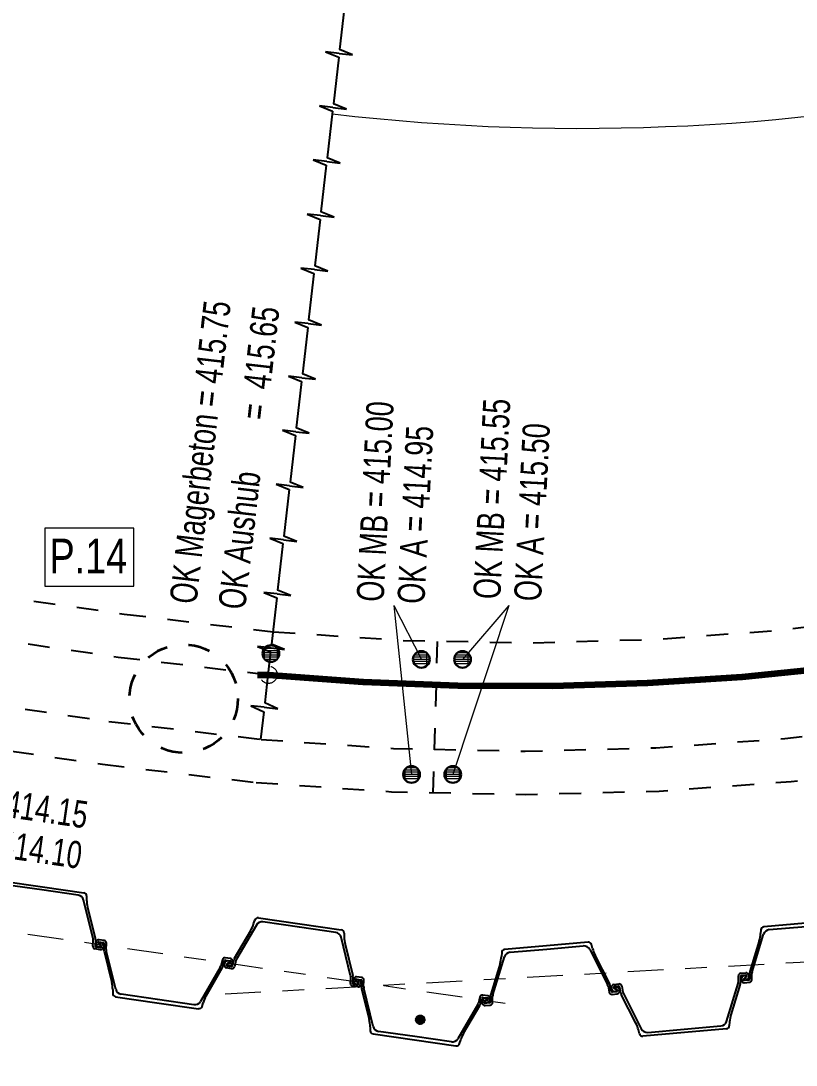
# Model space of a CAD drawing. Header units: metres. Extents: x 2681086.2 to 2681125.9, y 1225431.9 to 1225460.7.
# Drawn here: x 2681106.243 to 2681109.819, y 1225435.865 to 1225440.684 of the extents above; entities that cross this region are included whole.
import ezdxf

# ---------------------------------------------------------------- set-up
doc = ezdxf.new("R2010")
doc.units = ezdxf.units.M
for name, pattern in [('ALL_S17', [0.025, 0, -0.025]), ('AUSGEZOGEN', [0]), ('MITTE2_S7', [0.55, 0.375, -0.175]), ('STRICHLINIE2_S3', [0.125, 0.075, -0.05]), ('STRICHPUNKT2_S11', [0.245, 0.165, -0.04, 0, -0.04])]:
    doc.linetypes.add(name, pattern=pattern)
for name, color, linetype, lineweight in [('AXE', 4, 'MITTE2_S7', 18), ('Beton geschnitten', 8, 'AUSGEZOGEN', 25), ('Betonierfugen', 7, 'AUSGEZOGEN', 25), ('Design', 250, 'AUSGEZOGEN', 18), ('Stahl', 252, 'AUSGEZOGEN', 18), ('Standard', 7, 'AUSGEZOGEN', 13), ('Text Waende', 7, 'AUSGEZOGEN', 18), ('Vermassung Schnitte', 7, 'AUSGEZOGEN', 18)]:
    doc.layers.add(name, color=color, linetype=linetype, lineweight=lineweight)
doc.styles.add('ARIAL', font='arial.ttf')
pattern_1 = [(0, (2680800.786, 1224999.838), (0, 0.01), []), (90, (2680800.786, 1224999.838), (-0.01, 0), [])]

# ---------------------------------------------------------------- blocks, each defined once
blk = doc.blocks.new('COMPLEXOBJECT_17')
at = {"color": 7, "linetype": 'AUSGEZOGEN', "lineweight": 25, "transparency": 33554687}
for p, q in [((308.0936, 436.5653), (308.0893, 436.5826)), ((307.6339, 436.3515), (307.6872, 436.526)), ((307.6746, 436.5462), (307.6734, 436.5285)), ((308.0804, 436.5604), (308.1632, 436.3979)), ((308.1727, 436.4016), (308.1055, 436.5335)), ((307.6672, 436.4951), (307.624, 436.3535)), ((308.1655, 436.3912), (308.1709, 436.3629)), ((308.1802, 436.3674), (308.175, 436.3949)), ((308.1924, 436.3833), (308.2072, 436.3721)), ((308.1988, 436.3876), (308.1935, 436.3871)), ((307.5951, 436.3184), (307.6077, 436.332)), ((307.606, 436.3356), (307.6007, 436.3351)), ((307.6229, 436.3465), (307.6225, 436.3185)), ((307.6325, 436.3156), (307.6329, 436.3445)), ((308.1837, 436.3531), (308.2072, 436.3552)), ((308.2058, 436.3651), (308.1855, 436.3633)), ((308.2084, 436.37), (308.2086, 436.3684)), ((308.2181, 436.3682), (308.2175, 436.3757)), ((307.5844, 436.3202), (307.585, 436.3127)), ((307.5944, 436.3145), (307.5943, 436.3161)), ((307.618, 436.3136), (307.5977, 436.3118)), ((307.598, 436.3018), (307.6216, 436.3038))]:
    blk.add_line(p, q, dxfattribs=at)
for points in [[(308.0734, 436.5939), (307.8808, 436.577), (307.6882, 436.5601)], [(307.7133, 436.5471), (307.8822, 436.5619), (308.0511, 436.5767)]]:
    blk.add_lwpolyline(points, dxfattribs=at)
for centre, radius, start, end in [((308.0537, 436.5468), 0.03, 26.9939, 95.0109), ((308.0747, 436.579), 0.015, 14.0109, 95.0109), ((307.5237, 436.5389), 0.15, 343.0279, 356.0109), ((307.6896, 436.5452), 0.015, 95.0109, 176.0109), ((307.7159, 436.5172), 0.03, 95.0109, 163.0279), ((308.2391, 436.6016), 0.15, 194.0109, 206.9939), ((308.1409, 436.3866), 0.025, 10.7215, 26.9939), ((308.1504, 436.3903), 0.025, 10.7215, 26.9939), ((308.1937, 436.385), 0.00213, 95.0109, 233.0109), ((308.2005, 436.3677), 0.02, 45.5492, 95.0109), ((308.2075, 436.3748), 0.01, 5.0109, 45.5492), ((307.6025, 436.3152), 0.02, 95.0109, 144.4726), ((307.6062, 436.3335), 0.00213, 317.0109, 95.0109), ((307.6479, 436.3462), 0.025, 163.0279, 179.3003), ((307.6579, 436.3442), 0.025, 163.0279, 179.3003), ((308.1827, 436.3651), 0.012, 190.7215, 275.0109), ((308.1851, 436.3683), 0.005, 190.7215, 275.0109), ((308.2056, 436.3681), 0.003, 275.0109, 5.0109), ((308.2054, 436.3697), 0.003, 5.0109, 53.0109), ((308.2062, 436.3671), 0.012, 275.0109, 5.0109), ((307.5944, 436.321), 0.01, 144.4726, 185.0109), ((307.597, 436.3137), 0.012, 185.0109, 275.0109), ((307.5973, 436.3164), 0.003, 137.0109, 185.0109), ((307.5974, 436.3148), 0.003, 185.0109, 275.0109), ((307.6175, 436.3185), 0.005, 275.0109, 359.3003), ((307.6205, 436.3158), 0.012, 275.0109, 359.3003)]:
    blk.add_arc(centre, radius, start, end, dxfattribs=at)
blk = doc.blocks.new('COMPLEXOBJECT_18')
at = {"color": 7, "linetype": 'AUSGEZOGEN', "lineweight": 25, "transparency": 33554687}
for p, q in [((308.7662, 436.4097), (308.7665, 436.4385)), ((308.7765, 436.4357), (308.7762, 436.4077)), ((308.7775, 436.4503), (308.801, 436.4524)), ((308.8014, 436.4424), (308.7811, 436.4406)), ((308.7913, 436.4221), (308.804, 436.4357)), ((308.8048, 436.438), (308.8046, 436.4397)), ((308.814, 436.4415), (308.8146, 436.434)), ((308.1816, 436.3785), (308.1809, 436.386)), ((308.1905, 436.3858), (308.1906, 436.3842)), ((308.1918, 436.399), (308.2153, 436.401)), ((308.1918, 436.382), (308.2066, 436.3709)), ((308.2135, 436.3908), (308.1932, 436.3891)), ((308.2241, 436.3593), (308.2188, 436.3868)), ((308.2282, 436.3913), (308.2335, 436.363)), ((308.7119, 436.2282), (308.7651, 436.4027)), ((308.7751, 436.4007), (308.7319, 436.2591)), ((308.7983, 436.419), (308.7931, 436.4186)), ((308.2055, 436.3671), (308.2003, 436.3666)), ((308.2936, 436.2206), (308.2263, 436.3526)), ((308.2358, 436.3563), (308.3186, 436.1937)), ((308.3097, 436.1716), (308.3054, 436.1889)), ((308.7257, 436.2257), (308.7244, 436.2079))]:
    blk.add_line(p, q, dxfattribs=at)
for points in [[(308.7108, 436.194), (308.5182, 436.1771), (308.3256, 436.1603)], [(308.348, 436.1775), (308.5169, 436.1923), (308.6858, 436.2071)]]:
    blk.add_lwpolyline(points, dxfattribs=at)
for centre, radius, start, end in [((308.7785, 436.4384), 0.012, 95.0109, 179.3003), ((308.7815, 436.4356), 0.005, 95.0109, 179.3003), ((308.7965, 436.439), 0.02, 275.0109, 324.4726), ((308.802, 436.4404), 0.012, 5.0109, 95.0109), ((308.8016, 436.4394), 0.003, 5.0109, 95.0109), ((308.8018, 436.4378), 0.003, 317.0109, 5.0109), ((308.8047, 436.4331), 0.01, 324.4726, 5.0109), ((308.1929, 436.387), 0.012, 95.0109, 185.0109), ((308.1915, 436.3794), 0.01, 185.0109, 225.5492), ((308.1935, 436.3861), 0.003, 95.0109, 185.0109), ((308.1936, 436.3844), 0.003, 185.0109, 233.0109), ((308.2139, 436.3859), 0.005, 10.7215, 95.0109), ((308.2164, 436.3891), 0.012, 10.7215, 95.0109), ((308.7412, 436.41), 0.025, 343.0279, 359.3003), ((308.7512, 436.408), 0.025, 343.0279, 359.3003), ((308.7929, 436.4207), 0.00213, 137.0109, 275.0109), ((308.1985, 436.3865), 0.02, 225.5492, 275.0109), ((308.2053, 436.3692), 0.00213, 275.0109, 53.0109), ((308.2486, 436.3639), 0.025, 190.7215, 206.994), ((308.2581, 436.3676), 0.025, 190.7215, 206.994), ((308.8753, 436.2153), 0.15, 163.0279, 176.0109), ((308.1599, 436.1525), 0.15, 14.0109, 26.994), ((308.3453, 436.2074), 0.03, 206.994, 275.0109), ((308.6832, 436.237), 0.03, 275.0109, 343.0279), ((308.7095, 436.209), 0.015, 275.0109, 356.0109), ((308.3243, 436.1752), 0.015, 194.0109, 275.0109)]:
    blk.add_arc(centre, radius, start, end, dxfattribs=at)
blk = doc.blocks.new('COMPLEXOBJECT_19')
at = {"color": 7, "linetype": 'AUSGEZOGEN', "lineweight": 25, "transparency": 33554687}
for p, q in [((309.289, 436.6701), (309.2847, 436.6874)), ((308.8294, 436.4563), (308.8826, 436.6308)), ((308.87, 436.6511), (308.8688, 436.6333)), ((309.2758, 436.6652), (309.3586, 436.5027)), ((309.3681, 436.5064), (309.3009, 436.6384)), ((308.8626, 436.5999), (308.8194, 436.4583)), ((309.3609, 436.496), (309.3663, 436.4677)), ((309.3756, 436.4722), (309.3704, 436.4997)), ((309.3878, 436.4881), (309.4027, 436.4769)), ((309.3942, 436.4924), (309.3889, 436.4919)), ((309.4038, 436.4748), (309.404, 436.4732)), ((309.4135, 436.473), (309.4129, 436.4805)), ((308.7798, 436.425), (308.7805, 436.4175)), ((308.7905, 436.4233), (308.8031, 436.4368)), ((308.8014, 436.4404), (308.7962, 436.44)), ((308.8183, 436.4513), (308.8179, 436.4233)), ((308.8279, 436.4205), (308.8283, 436.4493)), ((309.3791, 436.4579), (309.4026, 436.46)), ((309.4013, 436.4699), (309.381, 436.4681)), ((308.7898, 436.4193), (308.7897, 436.421)), ((308.8134, 436.4184), (308.7931, 436.4166)), ((308.7935, 436.4066), (308.817, 436.4087))]:
    blk.add_line(p, q, dxfattribs=at)
for points in [[(309.2688, 436.6987), (309.0763, 436.6818), (308.8837, 436.665)], [(308.9087, 436.6519), (309.0776, 436.6667), (309.2465, 436.6815)]]:
    blk.add_lwpolyline(points, dxfattribs=at)
for centre, radius, start, end in [((309.2491, 436.6516), 0.03, 26.9939, 95.0109), ((309.2702, 436.6838), 0.015, 14.0109, 95.0109), ((309.4346, 436.7064), 0.15, 194.0109, 206.9939), ((308.7191, 436.6437), 0.15, 343.0279, 356.0109), ((308.885, 436.65), 0.015, 95.0109, 176.0109), ((308.9113, 436.622), 0.03, 95.0109, 163.0279), ((309.3364, 436.4914), 0.025, 10.7215, 26.9939), ((309.3458, 436.4951), 0.025, 10.7215, 26.9939), ((309.3891, 436.4898), 0.00213, 95.0109, 233.0109), ((309.3959, 436.4725), 0.02, 45.5492, 95.0109), ((309.401, 436.4729), 0.003, 275.0109, 5.0109), ((309.4008, 436.4745), 0.003, 5.0109, 53.0109), ((309.4016, 436.472), 0.012, 275.0109, 5.0109), ((309.4029, 436.4796), 0.01, 5.0109, 45.5492), ((308.7898, 436.4258), 0.01, 144.4726, 185.0109), ((308.7979, 436.42), 0.02, 95.0109, 144.4726), ((308.8016, 436.4383), 0.00213, 317.0109, 95.0109), ((308.8433, 436.451), 0.025, 163.0279, 179.3003), ((308.8533, 436.449), 0.025, 163.0279, 179.3003), ((309.3781, 436.4699), 0.012, 190.7215, 275.0109), ((309.3805, 436.4731), 0.005, 190.7215, 275.0109), ((308.7924, 436.4185), 0.012, 185.0109, 275.0109), ((308.7927, 436.4212), 0.003, 137.0109, 185.0109), ((308.7928, 436.4196), 0.003, 185.0109, 275.0109), ((308.8129, 436.4234), 0.005, 275.0109, 359.3003), ((308.8159, 436.4206), 0.012, 275.0109, 359.3003)]:
    blk.add_arc(centre, radius, start, end, dxfattribs=at)
blk = doc.blocks.new('COMPLEXOBJECT_42')
at = {"color": 7, "linetype": 'AUSGEZOGEN', "lineweight": 25, "transparency": 33554687}
for p, q in [((305.3429, 436.8502), (305.3482, 436.8672)), ((305.2547, 436.6912), (305.3292, 436.8191)), ((305.3558, 436.8446), (305.264, 436.687)), ((305.7898, 436.6109), (305.7465, 436.7881)), ((305.7602, 436.8076), (305.7604, 436.7898)), ((305.7647, 436.7562), (305.7999, 436.6123)), ((305.2075, 436.6604), (305.2086, 436.6678)), ((305.234, 436.674), (305.2186, 436.6637)), ((305.2279, 436.6786), (305.2331, 436.6779)), ((305.2453, 436.6574), (305.2521, 436.6846)), ((305.2613, 436.6804), (305.2544, 436.6524)), ((305.2173, 436.6616), (305.217, 436.66)), ((305.241, 436.6434), (305.2177, 436.6468)), ((305.2196, 436.6566), (305.2398, 436.6537)), ((305.7892, 436.575), (305.7905, 436.6039)), ((305.8006, 436.6053), (305.7994, 436.5773)), ((305.8036, 436.5721), (305.8238, 436.5692)), ((305.8268, 436.5757), (305.8149, 436.59)), ((305.8168, 436.5935), (305.822, 436.5927)), ((305.8272, 436.5718), (305.8274, 436.5734)), ((305.8375, 436.5768), (305.8365, 436.5694)), ((305.8229, 436.5593), (305.7995, 436.5626))]:
    blk.add_line(p, q, dxfattribs=at)
for points in [[(305.3646, 436.8776), (305.556, 436.8499), (305.7473, 436.8223)], [(305.7216, 436.8106), (305.5538, 436.8349), (305.386, 436.8592)]]:
    blk.add_lwpolyline(points, dxfattribs=at)
for centre, radius, start, end in [((305.3625, 436.8628), 0.015, 81.7706, 162.7706), ((305.3817, 436.8295), 0.03, 81.7706, 149.7875), ((305.1996, 436.8946), 0.15, 329.7875, 342.7706), ((305.7173, 436.7809), 0.03, 13.7536, 81.7706), ((305.7452, 436.8074), 0.015, 0.7706, 81.7706), ((305.9104, 436.7918), 0.15, 180.7706, 193.7536), ((305.2185, 436.6664), 0.01, 131.2323, 171.7706), ((305.2251, 436.6588), 0.02, 81.7706, 131.2323), ((305.2328, 436.6758), 0.00213, 303.7706, 81.7706), ((305.2763, 436.6786), 0.025, 149.7875, 166.06), ((305.2856, 436.6744), 0.025, 149.7875, 166.06), ((305.2194, 436.6587), 0.012, 171.7706, 261.7706), ((305.22, 436.6596), 0.003, 171.7706, 261.7706), ((305.2202, 436.6612), 0.003, 123.7706, 171.7706), ((305.2405, 436.6586), 0.005, 261.7706, 346.06), ((305.2427, 436.6553), 0.012, 261.7706, 346.06), ((305.8012, 436.5745), 0.012, 177.4812, 261.7706), ((305.7655, 436.605), 0.025, 357.4812, 13.7536), ((305.8043, 436.5771), 0.005, 177.4812, 261.7706), ((305.7756, 436.6064), 0.025, 357.4812, 13.7536), ((305.8165, 436.5914), 0.00213, 81.7706, 219.7706), ((305.8192, 436.5729), 0.02, 32.3089, 81.7706), ((305.8246, 436.5711), 0.012, 261.7706, 351.7706), ((305.8242, 436.5722), 0.003, 261.7706, 351.7706), ((305.8245, 436.5738), 0.003, 351.7706, 39.7706), ((305.8276, 436.5783), 0.01, 351.7706, 32.3089)]:
    blk.add_arc(centre, radius, start, end, dxfattribs=at)
blk = doc.blocks.new('COMPLEXOBJECT_43')
at = {"color": 7, "linetype": 'AUSGEZOGEN', "lineweight": 25, "transparency": 33554687}
for p, q in [((305.8043, 436.5952), (305.8032, 436.5878)), ((305.8133, 436.5913), (305.8136, 436.5929)), ((305.8259, 436.5747), (305.814, 436.5889)), ((305.817, 436.5954), (305.8371, 436.5925)), ((305.8413, 436.602), (305.8179, 436.6054)), ((305.8187, 436.5719), (305.8239, 436.5712)), ((305.8414, 436.5873), (305.8402, 436.5593)), ((305.8503, 436.5608), (305.8515, 436.5896)), ((305.8409, 436.5523), (305.8761, 436.4085)), ((305.8943, 436.3766), (305.851, 436.5537)), ((306.4231, 436.5179), (306.3998, 436.5212)), ((306.3768, 436.4777), (306.285, 436.3201)), ((306.3115, 436.3455), (306.386, 436.4735)), ((306.3864, 436.5123), (306.3795, 436.4843)), ((306.3887, 436.48), (306.3955, 436.5072)), ((306.401, 436.511), (306.4212, 436.508)), ((306.4222, 436.501), (306.4068, 436.4906)), ((306.4076, 436.4868), (306.4129, 436.486)), ((306.4237, 436.5046), (306.4235, 436.503)), ((306.4322, 436.4969), (306.4333, 436.5043)), ((305.8804, 436.3748), (305.8806, 436.357)), ((306.2926, 436.2974), (306.2979, 436.3145))]:
    blk.add_line(p, q, dxfattribs=at)
for points in [[(305.8935, 436.3424), (306.0848, 436.3147), (306.2761, 436.287)], [(306.2548, 436.3055), (306.087, 436.3297), (305.9192, 436.354)]]:
    blk.add_lwpolyline(points, dxfattribs=at)
for centre, radius, start, end in [((305.8131, 436.5864), 0.01, 171.7706, 212.3089), ((305.8162, 436.5935), 0.012, 81.7706, 171.7706), ((305.8216, 436.5917), 0.02, 212.3089, 261.7706), ((305.8163, 436.5908), 0.003, 171.7706, 219.7706), ((305.8166, 436.5925), 0.003, 81.7706, 171.7706), ((305.8242, 436.5733), 0.00213, 261.7706, 39.7706), ((305.8364, 436.5876), 0.005, 357.4812, 81.7706), ((305.8395, 436.5901), 0.012, 357.4812, 81.7706), ((305.8652, 436.5582), 0.025, 177.4812, 193.7536), ((305.8752, 436.5597), 0.025, 177.4812, 193.7536), ((306.3981, 436.5094), 0.012, 81.7706, 166.06), ((306.3552, 436.4903), 0.025, 329.7875, 346.06), ((306.3644, 436.486), 0.025, 329.7875, 346.06), ((306.4003, 436.506), 0.005, 81.7706, 166.06), ((306.408, 436.4889), 0.00213, 123.7706, 261.7706), ((306.4157, 436.5058), 0.02, 261.7706, 311.2323), ((306.4208, 436.5051), 0.003, 351.7706, 81.7706), ((306.4205, 436.5035), 0.003, 303.7706, 351.7706), ((306.4214, 436.506), 0.012, 351.7706, 81.7706), ((306.4223, 436.4983), 0.01, 311.2323, 351.7706), ((305.7304, 436.3728), 0.15, 0.7706, 13.7536), ((305.9235, 436.3837), 0.03, 193.7536, 261.7706), ((305.8956, 436.3572), 0.015, 180.7706, 261.7706), ((306.4412, 436.27), 0.15, 149.7875, 162.7706), ((306.2591, 436.3352), 0.03, 261.7706, 329.7875), ((306.2783, 436.3019), 0.015, 261.7706, 342.7706)]:
    blk.add_arc(centre, radius, start, end, dxfattribs=at)
blk = doc.blocks.new('COMPLEXOBJECT_44')
at = {"color": 7, "linetype": 'AUSGEZOGEN', "lineweight": 25, "transparency": 33554687}
for p, q in [((306.5434, 436.6728), (306.4516, 436.5152)), ((306.5305, 436.6784), (306.5358, 436.6955)), ((306.4424, 436.5194), (306.5169, 436.6474)), ((306.9478, 436.6359), (306.948, 436.618)), ((306.9775, 436.4391), (306.9341, 436.6163)), ((306.9523, 436.5844), (306.9875, 436.4406)), ((306.3951, 436.4886), (306.3962, 436.496)), ((306.4049, 436.4899), (306.4047, 436.4882)), ((306.4287, 436.4716), (306.4053, 436.475)), ((306.4217, 436.5022), (306.4062, 436.4919)), ((306.4072, 436.4848), (306.4274, 436.4819)), ((306.4156, 436.5069), (306.4208, 436.5061)), ((306.433, 436.4857), (306.4397, 436.5129)), ((306.449, 436.5086), (306.442, 436.4806)), ((306.9769, 436.4033), (306.9782, 436.4321)), ((306.9882, 436.4335), (306.987, 436.4055)), ((307.0105, 436.3875), (306.9872, 436.3909)), ((306.9913, 436.4004), (307.0114, 436.3975)), ((307.0144, 436.404), (307.0025, 436.4182)), ((307.0045, 436.4217), (307.0097, 436.421)), ((307.0148, 436.4), (307.0151, 436.4016)), ((307.0252, 436.4051), (307.0241, 436.3976))]:
    blk.add_line(p, q, dxfattribs=at)
for points in [[(306.5523, 436.7059), (306.7436, 436.6782), (306.935, 436.6505)], [(306.9093, 436.6389), (306.7414, 436.6631), (306.5736, 436.6874)]]:
    blk.add_lwpolyline(points, dxfattribs=at)
for centre, radius, start, end in [((306.3873, 436.7229), 0.15, 329.7875, 342.7706), ((306.5501, 436.691), 0.015, 81.7706, 162.7706), ((306.5693, 436.6577), 0.03, 81.7706, 149.7875), ((306.905, 436.6092), 0.03, 13.7536, 81.7706), ((306.9328, 436.6357), 0.015, 0.7706, 81.7706), ((307.098, 436.6201), 0.15, 180.7706, 193.7536), ((306.407, 436.4869), 0.012, 171.7706, 261.7706), ((306.4061, 436.4946), 0.01, 131.2323, 171.7706), ((306.4127, 436.4871), 0.02, 81.7706, 131.2323), ((306.4077, 436.4878), 0.003, 171.7706, 261.7706), ((306.4079, 436.4894), 0.003, 123.7706, 171.7706), ((306.4205, 436.504), 0.00213, 303.7706, 81.7706), ((306.4281, 436.4869), 0.005, 261.7706, 346.06), ((306.4304, 436.4835), 0.012, 261.7706, 346.06), ((306.464, 436.5068), 0.025, 149.7875, 166.06), ((306.4732, 436.5026), 0.025, 149.7875, 166.06), ((306.9532, 436.4332), 0.025, 357.4812, 13.7536), ((306.9633, 436.4346), 0.025, 357.4812, 13.7536), ((306.9889, 436.4027), 0.012, 177.4812, 261.7706), ((306.992, 436.4053), 0.005, 177.4812, 261.7706), ((307.0042, 436.4196), 0.00213, 81.7706, 219.7706), ((307.0068, 436.4012), 0.02, 32.3089, 81.7706), ((307.0122, 436.3994), 0.012, 261.7706, 351.7706), ((307.0119, 436.4004), 0.003, 261.7706, 351.7706), ((307.0121, 436.402), 0.003, 351.7706, 39.7706), ((307.0153, 436.4065), 0.01, 351.7706, 32.3089)]:
    blk.add_arc(centre, radius, start, end, dxfattribs=at)
blk = doc.blocks.new('COMPLEXOBJECT_45')
at = {"color": 7, "linetype": 'AUSGEZOGEN', "lineweight": 25, "transparency": 33554687}
for p, q in [((307.0289, 436.4303), (307.0056, 436.4336)), ((306.992, 436.4235), (306.9909, 436.4161)), ((307.001, 436.4195), (307.0012, 436.4211)), ((307.0135, 436.4029), (307.0017, 436.4172)), ((307.0046, 436.4237), (307.0248, 436.4208)), ((307.0064, 436.4002), (307.0116, 436.3994)), ((307.0291, 436.4156), (307.0278, 436.3876)), ((307.0285, 436.3805), (307.0637, 436.2367)), ((307.0379, 436.389), (307.0392, 436.4179)), ((307.082, 436.2048), (307.0386, 436.382)), ((307.574, 436.3405), (307.5671, 436.3125)), ((307.5763, 436.3083), (307.5831, 436.3355)), ((307.6108, 436.3461), (307.5874, 436.3495)), ((307.5887, 436.3392), (307.6088, 436.3363)), ((307.6098, 436.3292), (307.5944, 436.3189)), ((307.6114, 436.3329), (307.6111, 436.3313)), ((307.6198, 436.3251), (307.6209, 436.3325)), ((307.5644, 436.3059), (307.4727, 436.1483)), ((307.4992, 436.1737), (307.5737, 436.3017)), ((307.5953, 436.315), (307.6005, 436.3142)), ((307.068, 436.2031), (307.0683, 436.1853)), ((307.4803, 436.1257), (307.4855, 436.1427))]:
    blk.add_line(p, q, dxfattribs=at)
for points in [[(307.0811, 436.1706), (307.2724, 436.1429), (307.4638, 436.1153)], [(307.4424, 436.1337), (307.2746, 436.158), (307.1068, 436.1823)]]:
    blk.add_lwpolyline(points, dxfattribs=at)
for centre, radius, start, end in [((307.0038, 436.4218), 0.012, 81.7706, 171.7706), ((307.0272, 436.4184), 0.012, 357.4812, 81.7706), ((307.0008, 436.4146), 0.01, 171.7706, 212.3089), ((307.0092, 436.42), 0.02, 212.3089, 261.7706), ((307.004, 436.4191), 0.003, 171.7706, 219.7706), ((307.0042, 436.4207), 0.003, 81.7706, 171.7706), ((307.0119, 436.4015), 0.00213, 261.7706, 39.7706), ((307.0241, 436.4158), 0.005, 357.4812, 81.7706), ((307.0528, 436.3865), 0.025, 177.4812, 193.7536), ((307.0629, 436.3879), 0.025, 177.4812, 193.7536), ((307.5857, 436.3376), 0.012, 81.7706, 166.06), ((307.588, 436.3343), 0.005, 81.7706, 166.06), ((307.6084, 436.3333), 0.003, 351.7706, 81.7706), ((307.6082, 436.3317), 0.003, 303.7706, 351.7706), ((307.609, 436.3342), 0.012, 351.7706, 81.7706), ((307.5428, 436.3185), 0.025, 329.7875, 346.06), ((307.5521, 436.3143), 0.025, 329.7876, 346.06), ((307.5956, 436.3171), 0.00213, 123.7706, 261.7706), ((307.6034, 436.334), 0.02, 261.7706, 311.2323), ((307.61, 436.3265), 0.01, 311.2323, 351.7706), ((306.918, 436.2011), 0.15, 0.7706, 13.7536), ((307.0833, 436.1855), 0.015, 180.7706, 261.7706), ((307.1111, 436.2119), 0.03, 193.7536, 261.7706), ((307.4467, 436.1634), 0.03, 261.7706, 329.7876), ((307.6288, 436.0983), 0.15, 149.7876, 162.7706), ((307.4659, 436.1301), 0.015, 261.7706, 342.7706)]:
    blk.add_arc(centre, radius, start, end, dxfattribs=at)
blk = doc.blocks.new('MUSTERELEMENT_5')
at = {"layer": 'Betonierfugen', "color": 7, "linetype": 'AUSGEZOGEN', "lineweight": 25, "transparency": 33554687}
for p, q in [((306.9513, 440.9275), (306.939, 440.8203)), ((306.939, 440.8203), (306.9268, 440.713)), ((306.9248, 440.6956), (306.8627, 440.7027)), ((306.8627, 440.7027), (306.9228, 440.6781)), ((306.9228, 440.6781), (306.9105, 440.5708)), ((306.9248, 440.6956), (306.9869, 440.6885)), ((306.9869, 440.6885), (306.9268, 440.713)), ((306.9105, 440.5708), (306.8982, 440.4636)), ((306.8962, 440.4461), (306.8341, 440.4532)), ((306.8341, 440.4532), (306.8942, 440.4287)), ((306.8942, 440.4287), (306.882, 440.3214)), ((306.8962, 440.4461), (306.9583, 440.439)), ((306.9583, 440.439), (306.8982, 440.4636)), ((306.882, 440.3214), (306.8697, 440.2141)), ((306.8677, 440.1967), (306.8056, 440.2038)), ((306.8056, 440.2038), (306.8657, 440.1792)), ((306.8677, 440.1967), (306.9298, 440.1896)), ((306.9298, 440.1896), (306.8697, 440.2141)), ((306.8657, 440.1792), (306.8534, 440.072)), ((306.8534, 440.072), (306.8411, 439.9647)), ((306.8391, 439.9473), (306.777, 439.9544)), ((306.777, 439.9544), (306.8371, 439.9298)), ((306.8391, 439.9473), (306.9012, 439.9401)), ((306.9012, 439.9401), (306.8411, 439.9647)), ((306.8371, 439.9298), (306.8249, 439.8225)), ((306.8249, 439.8225), (306.8126, 439.7153)), ((306.8106, 439.6978), (306.7485, 439.7049)), ((306.7485, 439.7049), (306.8086, 439.6804)), ((306.8727, 439.6907), (306.8126, 439.7153)), ((306.8086, 439.6804), (306.7963, 439.5731)), ((306.8106, 439.6978), (306.8727, 439.6907)), ((306.7963, 439.5731), (306.784, 439.4658)), ((306.8441, 439.4413), (306.784, 439.4658)), ((306.782, 439.4484), (306.7199, 439.4555)), ((306.7199, 439.4555), (306.78, 439.4309)), ((306.78, 439.4309), (306.7678, 439.3237)), ((306.782, 439.4484), (306.8441, 439.4413)), ((306.7678, 439.3237), (306.7555, 439.2164)), ((306.7535, 439.1989), (306.6914, 439.206)), ((306.6914, 439.206), (306.7515, 439.1815)), ((306.7515, 439.1815), (306.7392, 439.0742)), ((306.7535, 439.1989), (306.8156, 439.1918)), ((306.8156, 439.1918), (306.7555, 439.2164)), ((306.7392, 439.0742), (306.7269, 438.967)), ((306.7249, 438.9495), (306.6629, 438.9566)), ((306.6629, 438.9566), (306.723, 438.932)), ((306.723, 438.932), (306.7107, 438.8248)), ((306.7249, 438.9495), (306.787, 438.9424)), ((306.787, 438.9424), (306.7269, 438.967)), ((306.7107, 438.8248), (306.6984, 438.7175)), ((306.6964, 438.7001), (306.6343, 438.7072)), ((306.6343, 438.7072), (306.6944, 438.6826)), ((306.6964, 438.7001), (306.7585, 438.693)), ((306.7585, 438.693), (306.6984, 438.7175)), ((306.6944, 438.6826), (306.6821, 438.5753)), ((306.6821, 438.5753), (306.6699, 438.4681)), ((306.6679, 438.4506), (306.6058, 438.4577)), ((306.6058, 438.4577), (306.6659, 438.4332)), ((306.6679, 438.4506), (306.73, 438.4435)), ((306.73, 438.4435), (306.6699, 438.4681)), ((306.6659, 438.4332), (306.6536, 438.3259)), ((306.6536, 438.3259), (306.6413, 438.2186)), ((306.6393, 438.2012), (306.5772, 438.2083)), ((306.5772, 438.2083), (306.6373, 438.1837)), ((306.7014, 438.1941), (306.6413, 438.2186)), ((306.6373, 438.1837), (306.625, 438.0765)), ((306.6393, 438.2012), (306.7014, 438.1941)), ((306.625, 438.0765), (306.6128, 437.9692)), ((306.6729, 437.9446), (306.6128, 437.9692)), ((306.6108, 437.9517), (306.5487, 437.9588)), ((306.5487, 437.9588), (306.6088, 437.9343)), ((306.6088, 437.9343), (306.5965, 437.827)), ((306.6108, 437.9517), (306.6729, 437.9446)), ((306.5965, 437.827), (306.5965, 437.827))]:
    blk.add_line(p, q, dxfattribs=at)
blk = doc.blocks.new('MUSTERELEMENT_6')
at = {"layer": 'Betonierfugen', "color": 7, "linetype": 'AUSGEZOGEN', "lineweight": 25, "transparency": 33554687}
for p, q in [((306.5794, 437.678), (306.5173, 437.6851)), ((306.5173, 437.6851), (306.577, 437.6571)), ((306.5794, 437.678), (306.6415, 437.6709)), ((306.6415, 437.6709), (306.5818, 437.6988)), ((306.577, 437.6571), (306.5624, 437.5289))]:
    blk.add_line(p, q, dxfattribs=at)
blk.add_lwpolyline([(306.5965, 437.827), (306.5965, 437.827), (306.5818, 437.6988)], dxfattribs=at)

msp = doc.modelspace()

# ---------------------------------------------------------------- hatches: boundary and pattern name
at = {"layer": 'Standard', "linetype": 'AUSGEZOGEN', "lineweight": 13, "transparency": 33554687}
h = msp.add_hatch(dxfattribs=at)
h.set_pattern_fill('SCHRAFFUR_10', scale=0.05, style=0, pattern_type=2)
h.set_pattern_definition(pattern_1)
h.paths.add_polyline_path([(2681107.4, 1225437.802), (2681107.403, 1225437.802), (2681107.405, 1225437.801), (2681107.407, 1225437.801), (2681107.41, 1225437.8), (2681107.412, 1225437.799), (2681107.414, 1225437.798), (2681107.416, 1225437.797), (2681107.418, 1225437.795), (2681107.42, 1225437.794), (2681107.422, 1225437.792), (2681107.424, 1225437.791), (2681107.425, 1225437.789), (2681107.427, 1225437.787), (2681107.428, 1225437.785), (2681107.429, 1225437.783), (2681107.431, 1225437.781), (2681107.432, 1225437.779), (2681107.432, 1225437.776), (2681107.433, 1225437.774), (2681107.434, 1225437.772), (2681107.434, 1225437.769), (2681107.434, 1225437.767), (2681107.434, 1225437.764), (2681107.434, 1225437.762), (2681107.434, 1225437.76), (2681107.434, 1225437.757), (2681107.433, 1225437.755), (2681107.433, 1225437.753), (2681107.432, 1225437.75), (2681107.431, 1225437.748), (2681107.43, 1225437.746), (2681107.429, 1225437.744), (2681107.427, 1225437.742), (2681107.426, 1225437.74), (2681107.424, 1225437.738), (2681107.423, 1225437.736), (2681107.421, 1225437.735), (2681107.419, 1225437.733), (2681107.417, 1225437.732), (2681107.415, 1225437.731), (2681107.413, 1225437.729), (2681107.411, 1225437.728), (2681107.408, 1225437.728), (2681107.406, 1225437.727), (2681107.404, 1225437.726), (2681107.401, 1225437.726), (2681107.399, 1225437.726), (2681107.396, 1225437.726), (2681107.394, 1225437.726), (2681107.392, 1225437.726), (2681107.389, 1225437.726), (2681107.387, 1225437.727), (2681107.385, 1225437.727), (2681107.382, 1225437.728), (2681107.38, 1225437.729), (2681107.378, 1225437.73), (2681107.376, 1225437.731), (2681107.374, 1225437.733), (2681107.372, 1225437.734), (2681107.37, 1225437.736), (2681107.368, 1225437.737), (2681107.367, 1225437.739), (2681107.365, 1225437.741), (2681107.364, 1225437.743), (2681107.362, 1225437.745), (2681107.361, 1225437.747), (2681107.36, 1225437.749), (2681107.36, 1225437.752), (2681107.359, 1225437.754), (2681107.358, 1225437.756), (2681107.358, 1225437.759), (2681107.358, 1225437.761), (2681107.358, 1225437.764), (2681107.358, 1225437.766), (2681107.358, 1225437.768), (2681107.358, 1225437.771), (2681107.359, 1225437.773), (2681107.359, 1225437.775), (2681107.36, 1225437.778), (2681107.361, 1225437.78), (2681107.362, 1225437.782), (2681107.363, 1225437.784), (2681107.365, 1225437.786), (2681107.366, 1225437.788), (2681107.368, 1225437.79), (2681107.369, 1225437.792), (2681107.371, 1225437.793), (2681107.373, 1225437.795), (2681107.375, 1225437.796), (2681107.377, 1225437.797), (2681107.379, 1225437.799), (2681107.381, 1225437.8), (2681107.384, 1225437.8), (2681107.386, 1225437.801), (2681107.388, 1225437.802), (2681107.391, 1225437.802), (2681107.393, 1225437.802), (2681107.396, 1225437.802), (2681107.398, 1225437.802)], flags=0)
h = msp.add_hatch(dxfattribs=at)
h.set_pattern_fill('SCHRAFFUR_10', scale=0.05, style=0, pattern_type=2)
h.set_pattern_definition(pattern_1)
h.paths.add_polyline_path([(2681108.121, 1225437.76), (2681108.119, 1225437.762), (2681108.118, 1225437.764), (2681108.116, 1225437.766), (2681108.114, 1225437.767), (2681108.112, 1225437.769), (2681108.11, 1225437.77), (2681108.108, 1225437.771), (2681108.106, 1225437.772), (2681108.104, 1225437.773), (2681108.101, 1225437.774), (2681108.099, 1225437.775), (2681108.097, 1225437.775), (2681108.094, 1225437.775), (2681108.092, 1225437.776), (2681108.09, 1225437.776), (2681108.087, 1225437.776), (2681108.085, 1225437.775), (2681108.082, 1225437.775), (2681108.08, 1225437.774), (2681108.078, 1225437.774), (2681108.075, 1225437.773), (2681108.073, 1225437.772), (2681108.071, 1225437.771), (2681108.069, 1225437.77), (2681108.067, 1225437.768), (2681108.065, 1225437.767), (2681108.063, 1225437.765), (2681108.062, 1225437.763), (2681108.06, 1225437.761), (2681108.059, 1225437.76), (2681108.057, 1225437.758), (2681108.056, 1225437.755), (2681108.055, 1225437.753), (2681108.054, 1225437.751), (2681108.053, 1225437.749), (2681108.053, 1225437.746), (2681108.052, 1225437.744), (2681108.052, 1225437.742), (2681108.051, 1225437.739), (2681108.051, 1225437.737), (2681108.052, 1225437.734), (2681108.052, 1225437.732), (2681108.052, 1225437.73), (2681108.053, 1225437.727), (2681108.053, 1225437.725), (2681108.054, 1225437.723), (2681108.055, 1225437.721), (2681108.056, 1225437.718), (2681108.058, 1225437.716), (2681108.059, 1225437.714), (2681108.06, 1225437.712), (2681108.062, 1225437.711), (2681108.064, 1225437.709), (2681108.066, 1225437.707), (2681108.068, 1225437.706), (2681108.07, 1225437.705), (2681108.072, 1225437.703), (2681108.074, 1225437.702), (2681108.076, 1225437.701), (2681108.078, 1225437.701), (2681108.081, 1225437.7), (2681108.083, 1225437.699), (2681108.085, 1225437.699), (2681108.088, 1225437.699), (2681108.09, 1225437.699), (2681108.093, 1225437.699), (2681108.095, 1225437.699), (2681108.097, 1225437.7), (2681108.1, 1225437.7), (2681108.102, 1225437.701), (2681108.104, 1225437.702), (2681108.107, 1225437.703), (2681108.109, 1225437.704), (2681108.111, 1225437.705), (2681108.113, 1225437.706), (2681108.115, 1225437.708), (2681108.116, 1225437.709), (2681108.118, 1225437.711), (2681108.12, 1225437.713), (2681108.121, 1225437.715), (2681108.123, 1225437.717), (2681108.124, 1225437.719), (2681108.125, 1225437.721), (2681108.126, 1225437.723), (2681108.127, 1225437.726), (2681108.127, 1225437.728), (2681108.128, 1225437.73), (2681108.128, 1225437.733), (2681108.128, 1225437.735), (2681108.128, 1225437.738), (2681108.128, 1225437.74), (2681108.128, 1225437.742), (2681108.128, 1225437.745), (2681108.127, 1225437.747), (2681108.126, 1225437.75), (2681108.126, 1225437.752), (2681108.125, 1225437.754), (2681108.123, 1225437.756), (2681108.122, 1225437.758)], flags=0)
h = msp.add_hatch(dxfattribs=at)
h.set_pattern_fill('SCHRAFFUR_10', scale=0.05, style=0, pattern_type=2)
h.set_pattern_definition(pattern_1)
h.paths.add_polyline_path([(2681108.311, 1225437.76), (2681108.309, 1225437.762), (2681108.308, 1225437.764), (2681108.306, 1225437.766), (2681108.304, 1225437.767), (2681108.302, 1225437.769), (2681108.3, 1225437.77), (2681108.298, 1225437.771), (2681108.296, 1225437.772), (2681108.294, 1225437.773), (2681108.291, 1225437.774), (2681108.289, 1225437.775), (2681108.287, 1225437.775), (2681108.284, 1225437.775), (2681108.282, 1225437.776), (2681108.28, 1225437.776), (2681108.277, 1225437.776), (2681108.275, 1225437.775), (2681108.272, 1225437.775), (2681108.27, 1225437.774), (2681108.268, 1225437.774), (2681108.265, 1225437.773), (2681108.263, 1225437.772), (2681108.261, 1225437.771), (2681108.259, 1225437.77), (2681108.257, 1225437.768), (2681108.255, 1225437.767), (2681108.253, 1225437.765), (2681108.252, 1225437.763), (2681108.25, 1225437.761), (2681108.249, 1225437.76), (2681108.247, 1225437.758), (2681108.246, 1225437.755), (2681108.245, 1225437.753), (2681108.244, 1225437.751), (2681108.243, 1225437.749), (2681108.243, 1225437.746), (2681108.242, 1225437.744), (2681108.242, 1225437.742), (2681108.241, 1225437.739), (2681108.241, 1225437.737), (2681108.242, 1225437.734), (2681108.242, 1225437.732), (2681108.242, 1225437.73), (2681108.243, 1225437.727), (2681108.243, 1225437.725), (2681108.244, 1225437.723), (2681108.245, 1225437.721), (2681108.246, 1225437.718), (2681108.248, 1225437.716), (2681108.249, 1225437.714), (2681108.25, 1225437.712), (2681108.252, 1225437.711), (2681108.254, 1225437.709), (2681108.256, 1225437.707), (2681108.258, 1225437.706), (2681108.26, 1225437.705), (2681108.262, 1225437.703), (2681108.264, 1225437.702), (2681108.266, 1225437.701), (2681108.268, 1225437.701), (2681108.271, 1225437.7), (2681108.273, 1225437.699), (2681108.275, 1225437.699), (2681108.278, 1225437.699), (2681108.28, 1225437.699), (2681108.283, 1225437.699), (2681108.285, 1225437.699), (2681108.287, 1225437.7), (2681108.29, 1225437.7), (2681108.292, 1225437.701), (2681108.294, 1225437.702), (2681108.297, 1225437.703), (2681108.299, 1225437.704), (2681108.301, 1225437.705), (2681108.303, 1225437.706), (2681108.305, 1225437.708), (2681108.306, 1225437.709), (2681108.308, 1225437.711), (2681108.31, 1225437.713), (2681108.311, 1225437.715), (2681108.313, 1225437.717), (2681108.314, 1225437.719), (2681108.315, 1225437.721), (2681108.316, 1225437.723), (2681108.317, 1225437.726), (2681108.317, 1225437.728), (2681108.318, 1225437.73), (2681108.318, 1225437.733), (2681108.318, 1225437.735), (2681108.318, 1225437.738), (2681108.318, 1225437.74), (2681108.318, 1225437.742), (2681108.318, 1225437.745), (2681108.317, 1225437.747), (2681108.316, 1225437.75), (2681108.316, 1225437.752), (2681108.315, 1225437.754), (2681108.313, 1225437.756), (2681108.312, 1225437.758)], flags=0)
h = msp.add_hatch(dxfattribs=at)
h.set_pattern_fill('SCHRAFFUR_10', scale=0.05, style=0, pattern_type=2)
h.set_pattern_definition(pattern_1)
h.paths.add_polyline_path([(2681108.076, 1225437.229), (2681108.074, 1225437.231), (2681108.073, 1225437.233), (2681108.071, 1225437.234), (2681108.069, 1225437.236), (2681108.067, 1225437.237), (2681108.065, 1225437.239), (2681108.063, 1225437.24), (2681108.061, 1225437.241), (2681108.059, 1225437.242), (2681108.056, 1225437.243), (2681108.054, 1225437.243), (2681108.052, 1225437.244), (2681108.049, 1225437.244), (2681108.047, 1225437.244), (2681108.045, 1225437.245), (2681108.042, 1225437.244), (2681108.04, 1225437.244), (2681108.037, 1225437.244), (2681108.035, 1225437.243), (2681108.033, 1225437.243), (2681108.03, 1225437.242), (2681108.028, 1225437.241), (2681108.026, 1225437.24), (2681108.024, 1225437.238), (2681108.022, 1225437.237), (2681108.02, 1225437.235), (2681108.018, 1225437.234), (2681108.017, 1225437.232), (2681108.015, 1225437.23), (2681108.014, 1225437.228), (2681108.012, 1225437.226), (2681108.011, 1225437.224), (2681108.01, 1225437.222), (2681108.009, 1225437.22), (2681108.008, 1225437.218), (2681108.008, 1225437.215), (2681108.007, 1225437.213), (2681108.007, 1225437.21), (2681108.006, 1225437.208), (2681108.006, 1225437.206), (2681108.007, 1225437.203), (2681108.007, 1225437.201), (2681108.007, 1225437.198), (2681108.008, 1225437.196), (2681108.008, 1225437.194), (2681108.009, 1225437.192), (2681108.01, 1225437.189), (2681108.011, 1225437.187), (2681108.013, 1225437.185), (2681108.014, 1225437.183), (2681108.016, 1225437.181), (2681108.017, 1225437.179), (2681108.019, 1225437.178), (2681108.021, 1225437.176), (2681108.023, 1225437.175), (2681108.025, 1225437.173), (2681108.027, 1225437.172), (2681108.029, 1225437.171), (2681108.031, 1225437.17), (2681108.033, 1225437.169), (2681108.036, 1225437.169), (2681108.038, 1225437.168), (2681108.04, 1225437.168), (2681108.043, 1225437.168), (2681108.045, 1225437.168), (2681108.048, 1225437.168), (2681108.05, 1225437.168), (2681108.052, 1225437.168), (2681108.055, 1225437.169), (2681108.057, 1225437.17), (2681108.059, 1225437.17), (2681108.062, 1225437.171), (2681108.064, 1225437.173), (2681108.066, 1225437.174), (2681108.068, 1225437.175), (2681108.07, 1225437.177), (2681108.072, 1225437.178), (2681108.073, 1225437.18), (2681108.075, 1225437.182), (2681108.076, 1225437.184), (2681108.078, 1225437.186), (2681108.079, 1225437.188), (2681108.08, 1225437.19), (2681108.081, 1225437.192), (2681108.082, 1225437.195), (2681108.082, 1225437.197), (2681108.083, 1225437.199), (2681108.083, 1225437.202), (2681108.083, 1225437.204), (2681108.083, 1225437.206), (2681108.083, 1225437.209), (2681108.083, 1225437.211), (2681108.083, 1225437.214), (2681108.082, 1225437.216), (2681108.081, 1225437.218), (2681108.081, 1225437.221), (2681108.08, 1225437.223), (2681108.078, 1225437.225), (2681108.077, 1225437.227)], flags=0)
h = msp.add_hatch(dxfattribs=at)
h.set_pattern_fill('SCHRAFFUR_10', scale=0.05, style=0, pattern_type=2)
h.set_pattern_definition(pattern_1)
h.paths.add_polyline_path([(2681108.266, 1225437.229), (2681108.264, 1225437.231), (2681108.263, 1225437.233), (2681108.261, 1225437.234), (2681108.259, 1225437.236), (2681108.257, 1225437.237), (2681108.255, 1225437.239), (2681108.253, 1225437.24), (2681108.251, 1225437.241), (2681108.249, 1225437.242), (2681108.246, 1225437.243), (2681108.244, 1225437.243), (2681108.242, 1225437.244), (2681108.239, 1225437.244), (2681108.237, 1225437.244), (2681108.235, 1225437.245), (2681108.232, 1225437.244), (2681108.23, 1225437.244), (2681108.227, 1225437.244), (2681108.225, 1225437.243), (2681108.223, 1225437.243), (2681108.22, 1225437.242), (2681108.218, 1225437.241), (2681108.216, 1225437.24), (2681108.214, 1225437.238), (2681108.212, 1225437.237), (2681108.21, 1225437.235), (2681108.208, 1225437.234), (2681108.207, 1225437.232), (2681108.205, 1225437.23), (2681108.204, 1225437.228), (2681108.202, 1225437.226), (2681108.201, 1225437.224), (2681108.2, 1225437.222), (2681108.199, 1225437.22), (2681108.198, 1225437.218), (2681108.198, 1225437.215), (2681108.197, 1225437.213), (2681108.197, 1225437.21), (2681108.196, 1225437.208), (2681108.196, 1225437.206), (2681108.197, 1225437.203), (2681108.197, 1225437.201), (2681108.197, 1225437.198), (2681108.198, 1225437.196), (2681108.198, 1225437.194), (2681108.199, 1225437.192), (2681108.2, 1225437.189), (2681108.201, 1225437.187), (2681108.203, 1225437.185), (2681108.204, 1225437.183), (2681108.206, 1225437.181), (2681108.207, 1225437.179), (2681108.209, 1225437.178), (2681108.211, 1225437.176), (2681108.213, 1225437.175), (2681108.215, 1225437.173), (2681108.217, 1225437.172), (2681108.219, 1225437.171), (2681108.221, 1225437.17), (2681108.223, 1225437.169), (2681108.226, 1225437.169), (2681108.228, 1225437.168), (2681108.23, 1225437.168), (2681108.233, 1225437.168), (2681108.235, 1225437.168), (2681108.238, 1225437.168), (2681108.24, 1225437.168), (2681108.242, 1225437.168), (2681108.245, 1225437.169), (2681108.247, 1225437.17), (2681108.249, 1225437.17), (2681108.252, 1225437.171), (2681108.254, 1225437.173), (2681108.256, 1225437.174), (2681108.258, 1225437.175), (2681108.26, 1225437.177), (2681108.262, 1225437.178), (2681108.263, 1225437.18), (2681108.265, 1225437.182), (2681108.266, 1225437.184), (2681108.268, 1225437.186), (2681108.269, 1225437.188), (2681108.27, 1225437.19), (2681108.271, 1225437.192), (2681108.272, 1225437.195), (2681108.272, 1225437.197), (2681108.273, 1225437.199), (2681108.273, 1225437.202), (2681108.273, 1225437.204), (2681108.273, 1225437.206), (2681108.273, 1225437.209), (2681108.273, 1225437.211), (2681108.273, 1225437.214), (2681108.272, 1225437.216), (2681108.271, 1225437.218), (2681108.271, 1225437.221), (2681108.27, 1225437.223), (2681108.268, 1225437.225), (2681108.267, 1225437.227)], flags=0)

# ---------------------------------------------------------------- linework, layer by layer
at = {"layer": 'AXE', "color": 52, "linetype": 'AUSGEZOGEN', "transparency": 33554687}
for p, q in [((2681106.609, 1225436.426), (2681106.608, 1225436.416)), ((2681106.608, 1225436.416), (2681106.609, 1225436.426)), ((2681106.614, 1225436.42), (2681106.604, 1225436.422)), ((2681106.604, 1225436.422), (2681106.614, 1225436.42)), ((2681107.207, 1225436.334), (2681107.198, 1225436.336)), ((2681107.198, 1225436.336), (2681107.207, 1225436.334)), ((2681107.202, 1225436.33), (2681107.203, 1225436.34)), ((2681107.203, 1225436.34), (2681107.202, 1225436.33)), ((2681107.801, 1225436.249), (2681107.791, 1225436.25)), ((2681107.791, 1225436.25), (2681107.801, 1225436.249)), ((2681107.797, 1225436.254), (2681107.796, 1225436.244)), ((2681107.796, 1225436.244), (2681107.797, 1225436.254)), ((2681109.58, 1225436.268), (2681109.59, 1225436.269)), ((2681109.59, 1225436.269), (2681109.58, 1225436.268)), ((2681109.585, 1225436.273), (2681109.586, 1225436.263)), ((2681109.586, 1225436.263), (2681109.585, 1225436.273)), ((2681108.983, 1225436.215), (2681108.993, 1225436.216)), ((2681108.993, 1225436.216), (2681108.983, 1225436.215)), ((2681108.993, 1225436.216), (2681108.983, 1225436.215)), ((2681108.983, 1225436.215), (2681108.993, 1225436.216)), ((2681108.983, 1225436.215), (2681108.993, 1225436.216)), ((2681108.993, 1225436.216), (2681108.983, 1225436.215)), ((2681108.988, 1225436.211), (2681108.987, 1225436.221)), ((2681108.987, 1225436.221), (2681108.988, 1225436.211)), ((2681108.987, 1225436.221), (2681108.988, 1225436.211)), ((2681108.988, 1225436.211), (2681108.987, 1225436.221)), ((2681108.988, 1225436.211), (2681108.987, 1225436.221)), ((2681108.987, 1225436.221), (2681108.988, 1225436.211)), ((2681108.395, 1225436.162), (2681108.385, 1225436.165)), ((2681108.385, 1225436.165), (2681108.395, 1225436.162)), ((2681108.395, 1225436.164), (2681108.385, 1225436.163)), ((2681108.385, 1225436.163), (2681108.395, 1225436.164)), ((2681108.385, 1225436.163), (2681108.395, 1225436.164)), ((2681108.395, 1225436.164), (2681108.385, 1225436.163)), ((2681108.395, 1225436.163), (2681108.385, 1225436.164)), ((2681108.385, 1225436.164), (2681108.395, 1225436.163)), ((2681108.388, 1225436.159), (2681108.392, 1225436.168)), ((2681108.392, 1225436.168), (2681108.388, 1225436.159)), ((2681108.389, 1225436.158), (2681108.391, 1225436.168)), ((2681108.391, 1225436.168), (2681108.389, 1225436.158)), ((2681108.391, 1225436.158), (2681108.39, 1225436.168)), ((2681108.39, 1225436.168), (2681108.391, 1225436.158)), ((2681108.39, 1225436.168), (2681108.39, 1225436.158)), ((2681108.39, 1225436.158), (2681108.39, 1225436.168))]:
    msp.add_line(p, q, dxfattribs=at)
at = {"layer": 'Beton geschnitten', "color": 7, "linetype": 'ALL_S17', "lineweight": 25, "transparency": 33554687}
for p, q in [((2681094.994, 1225439.44), (2681106.692, 1225437.748)), ((2681093.594, 1225439.34), (2681106.649, 1225437.451)), ((2681104.917, 1225438.207), (2681106.72, 1225437.946)), ((2681106.72, 1225437.946), (2681107.407, 1225437.864)), ((2681108.145, 1225437.12), (2681108.165, 1225437.819)), ((2681106.692, 1225437.748), (2681107.385, 1225437.666)), ((2681104.816, 1225437.514), (2681106.62, 1225437.253)), ((2681106.649, 1225437.451), (2681107.351, 1225437.368)), ((2681106.62, 1225437.253), (2681107.328, 1225437.169))]:
    msp.add_line(p, q, dxfattribs=at)
for radius, start, end in [(12.45, 264.8419, 348.6801), (13.15, 264.7689, 348.4889), (12.65, 264.8202, 348.0605), (12.95, 264.7889, 348.0605)]:
    msp.add_arc((2681108.527, 1225450.264), radius, start, end, dxfattribs=at)
at = {"layer": 'Beton geschnitten', "transparency": 33554687}
for radius in [15.371, 16.371]:
    msp.add_arc((2681108.527, 1225450.258), radius, 261.6608, 345.8775, dxfattribs=at)
at = {"layer": 'Design', "color": 7, "linetype": 'STRICHLINIE2_S3', "lineweight": 35, "transparency": 33554687}
msp.add_circle((2681106.994, 1225437.556), 0.25, dxfattribs=at)
at = {"layer": 'Design', "color": 7, "linetype": 'ALL_S17', "lineweight": 13, "transparency": 33554687}
for centre in [(2681107.396, 1225437.764), (2681107.385, 1225437.666)]:
    msp.add_circle(centre, 0.04, dxfattribs=at)
at = {"layer": 'Design', "color": 7, "linetype": 'AUSGEZOGEN', "lineweight": 13, "transparency": 33554687}
msp.add_arc((2681108.825, 1225450.091), 9.9032, 263.3636, 301.2063, dxfattribs=at)
at = {"layer": 'Stahl', "color": 7, "linetype": 'AUSGEZOGEN', "lineweight": 13, "transparency": 33554687}
for p, q in [((2681107.963, 1225437.985), (2681108.09, 1225437.737)), ((2681107.963, 1225437.985), (2681108.045, 1225437.206)), ((2681108.493, 1225437.985), (2681108.235, 1225437.206)), ((2681108.493, 1225437.985), (2681108.28, 1225437.737))]:
    msp.add_line(p, q, dxfattribs=at)
at = {"layer": 'Stahl', "color": 5, "linetype": 'AUSGEZOGEN', "lineweight": 100, "transparency": 33554687}
msp.add_lwpolyline([(2681107.335, 1225437.666), (2681107.385, 1225437.666), (2681107.821, 1225437.634), (2681108.258, 1225437.617), (2681108.696, 1225437.615), (2681109.133, 1225437.629), (2681109.57, 1225437.657), (2681110.005, 1225437.701), (2681110.439, 1225437.759), (2681110.87, 1225437.833), (2681111.299, 1225437.921), (2681111.724, 1225438.025), (2681112.145, 1225438.143), (2681112.562, 1225438.275), (2681112.975, 1225438.422), (2681113.381, 1225438.583), (2681113.782, 1225438.757), (2681114.177, 1225438.946), (2681114.31, 1225439.015)], dxfattribs=at)
at = {"layer": 'Standard', "color": 7, "linetype": 'AUSGEZOGEN', "lineweight": 30, "transparency": 33554687}
for centre in [(2681107.396, 1225437.764), (2681108.09, 1225437.737), (2681108.28, 1225437.737), (2681108.045, 1225437.206), (2681108.235, 1225437.206)]:
    msp.add_circle(centre, 0.0385, dxfattribs=at)
at = {"layer": 'Standard', "color": 132, "linetype": 'AUSGEZOGEN', "lineweight": 70, "transparency": 33554687}
msp.add_circle((2681108.085, 1225436.074), 0.0125, dxfattribs=at)
at = {"layer": 'Standard', "color": 7, "linetype": 'AUSGEZOGEN', "lineweight": 13, "transparency": 33554687}
msp.add_arc((2681108.527, 1225450.264), 14.9082, 261.6608, 348.0605, dxfattribs=at)
at = {"layer": 'Text Waende', "color": 7, "linetype": 'AUSGEZOGEN', "lineweight": 13, "transparency": 33554687}
msp.add_lwpolyline([(2681106.353, 1225438.075), (2681106.764, 1225438.075), (2681106.764, 1225438.342), (2681106.353, 1225438.342), (2681106.353, 1225438.075)], dxfattribs=at)
at = {"layer": 'Vermassung Schnitte', "color": 7, "linetype": 'STRICHPUNKT2_S11', "lineweight": 18, "transparency": 33554687}
for p, q in [((2681094.309, 1225438.201), (2681108.557, 1225436.139)), ((2681107.185, 1225436.193), (2681111.838, 1225436.451))]:
    msp.add_line(p, q, dxfattribs=at)

# ---------------------------------------------------------------- block references
at = {"color": 7, "linetype": 'AUSGEZOGEN', "lineweight": 25, "transparency": 33554687}
for name in ['COMPLEXOBJECT_42', 'COMPLEXOBJECT_44', 'COMPLEXOBJECT_19', 'COMPLEXOBJECT_43', 'COMPLEXOBJECT_17', 'COMPLEXOBJECT_18', 'COMPLEXOBJECT_45']:
    msp.add_blockref(name, (2680800.786, 1224999.838), dxfattribs=at)
at = {"layer": 'Betonierfugen', "color": 7, "linetype": 'AUSGEZOGEN', "lineweight": 25, "transparency": 33554687}
for name in ['MUSTERELEMENT_5', 'MUSTERELEMENT_6']:
    msp.add_blockref(name, (2680800.786, 1224999.838), dxfattribs=at)

# ---------------------------------------------------------------- texts
at = {"layer": 'Standard', "color": 7, "linetype": 'AUSGEZOGEN', "lineweight": 13, "transparency": 33554687, "char_height": 0.125, "attachment_point": 1, "style": 'ARIAL'}
for s, insert, width, rotation, line_spacing_factor in [('\\A1;{\\fArial|i0|b0;\\H0.125000;\\W0.714286;\\C7;OK Magerbeton = 415.75}\\P{\\fArial|i0|b0;\\H0.125000;\\W0.714286;\\C7;OK Aushub       =  415.65}\\P', (2681106.928, 1225438.003), 1.5446, 83.4713, 1.0843), ('\\A1;{\\fArial|i0|b0;\\H0.125000;\\W0.714286;\\C7;OK MB = 415.55}\\P{\\fArial|i0|b0;\\H0.125000;\\W0.714286;\\C7;OK A = 415.50}\\P', (2681108.329, 1225438.019), 0.9714, 87.0881, 0.9036), ('\\A1;{\\fArial|i0|b0;\\H0.125000;\\W0.714286;\\C7;OK MB = 415.00}\\P{\\fArial|i0|b0;\\H0.125000;\\W0.714286;\\C7;OK A = 414.95}\\P', (2681107.791, 1225438.007), 0.9714, 87.0881, 0.9036)]:
    msp.add_mtext(s, dxfattribs=dict(at, insert=insert, width=width, rotation=rotation, line_spacing_factor=line_spacing_factor))
at = {"layer": 'Standard', "color": 94, "linetype": 'AUSGEZOGEN', "lineweight": 40, "transparency": 33554687, "insert": (2681105.17, 1225437.281), "char_height": 0.125, "width": 1.4819, "attachment_point": 1, "rotation": 351.7727, "line_spacing_factor": 0.9036, "style": 'ARIAL'}
msp.add_mtext('\\A1;{\\fArial|i0|b0;\\H0.125000;\\W0.714286;\\C94;OK Magerbeton = 414.15}\\P{\\fArial|i0|b0;\\H0.125000;\\W0.714286;\\C7;OK Aushub       =  414.10}\\P', dxfattribs=at)
at = {"layer": 'Text Waende', "color": 7, "linetype": 'AUSGEZOGEN', "lineweight": 13, "transparency": 33554687, "insert": (2681106.375, 1225438.134), "char_height": 0.16, "width": 0.4299, "attachment_point": 7, "style": 'ARIAL'}
msp.add_mtext('\\W0.78;P.14', dxfattribs=at)

doc.saveas('drawing.dxf')
